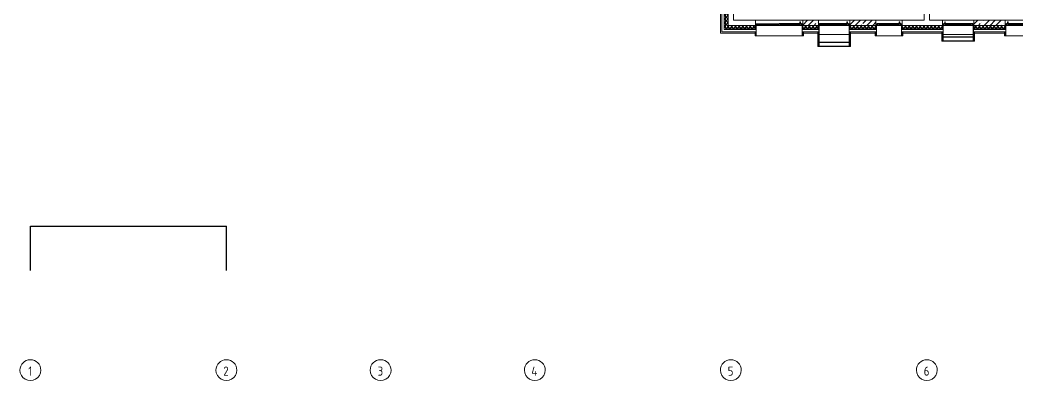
# Model space of a CAD drawing. Header units: millimetres. Extents: x -584918 to 2941280, y 3000189 to 4229862.
# Drawn here: x 164134 to 202286, y 3993438 to 4007252 of the extents above; entities that cross this region are included whole.
import ezdxf

# ---------------------------------------------------------------- set-up
doc = ezdxf.new("R2010")
doc.units = ezdxf.units.MM
doc.layers.get('Defpoints').update_dxf_attribs({"lineweight": 0})
for name, color, linetype, lineweight in [('_ Окна', 7, 'Continuous', 0), ('Обобщенные модели', 7, 'Continuous', 0), ('Ограждение', 7, 'Continuous', 0), ('Окна', 7, 'Continuous', 0), ('Оси', 7, 'Continuous', 0), ('Стены внутренние', 7, 'Continuous', 0), ('Стены наружные', 7, 'Continuous', 0), ('Стены несущие', 7, 'Continuous', 0), ('Стены отделка', 7, 'Continuous', 0), ('Стены перегородки', 7, 'Continuous', 0), ('Стены штриховка', 7, 'Continuous', 0)]:
    doc.layers.add(name, color=color, linetype=linetype, lineweight=lineweight)
doc.styles.add('GOST Common_1', font='', dxfattribs={"height": 700})
doc.styles.get("Standard").update_dxf_attribs({"font": 'arial.ttf'})
doc.styles.get('GOST Common_1').set_extended_font_data('GOST Common')
doc.dimstyles.new('ISO-25', dxfattribs={"dimtxt": 2.5, "dimasz": 2.5, "dimexe": 1.25, "dimexo": 0.625, "dimtad": 1, "dimtxsty": 'Standard', "dimcen": 2.5, "dimadec": 0, "dimazin": 0, "dimtfac": 1, "dimtmove": 0, "dimatfit": 3, "dimfxl": 1, "dimarcsym": 0})
pattern_1 = [(45, (188753.27, 4005092.9), (-224.5064, 224.5064), []), (45, (188977.77, 4005092.9), (-224.5064, 224.5064), [396.875, -79.375, 3.353, -76.022])]
pattern_2 = [(45, (188753.27, 4005092.9), (-235.732, 235.732), []), (45, (188910.42, 4005092.9), (-235.732, 235.732), [])]
pattern_3 = [(45, (188753.27, 4005092.92), (-70.7107, 70.7107), []), (135, (188753.27, 4005092.92), (-70.7107, -70.7107), [])]

# ---------------------------------------------------------------- blocks, each defined once
blk = doc.blocks.new('Окно_ПВХ_1Створка_1Фрамуга-верх - ОП_2100_h_х1150_1ст1фр-7962693-АР Этаж 03')
at = {"layer": '_ Окна'}
for p, q in [((-600, -40), (-537, -40)), ((-600, -100), (-600, -40)), ((-519, -100), (-600, -100)), ((-575, -40), (-575, -100)), ((-555, -26), (-555, -40)), ((-470, -26), (-555, -26)), ((-537, -54), (-537, -86)), ((-537, -86), (-519, -86)), ((-519, -86), (-519, -100)), ((-470, -86), (-519, -86)), ((-488, -40), (-470, -40)), ((-488, -72), (-488, -40)), ((-488, -40), (488, -40)), ((-470, -72), (-488, -72)), ((-488, -72), (488, -72)), ((-470, -40), (-470, -26)), ((-470, -86), (-470, -72)), ((555, -26), (470, -26)), ((470, -40), (470, -26)), ((488, -40), (470, -40)), ((470, -72), (488, -72)), ((470, -86), (470, -72)), ((470, -86), (519, -86)), ((488, -72), (488, -40)), ((519, -86), (537, -86)), ((519, -100), (519, -86)), ((600, -100), (519, -100)), ((537, -40), (600, -40)), ((537, -86), (537, -54)), ((555, -40), (555, -26)), ((575, -40), (575, -100)), ((600, -40), (600, -100))]:
    blk.add_line(p, q, dxfattribs=at)
at = {"layer": 'Окна'}
for p, q in [((-494, 34), (-514, 34)), ((-514, 34), (-514, -26)), ((-494, -26), (-494, 34)), ((-519, -100), (519, -100)), ((470, -26), (-470, -26)), ((-470, -86), (470, -86))]:
    blk.add_line(p, q, dxfattribs=at)
blk = doc.blocks.new('Окно_ПВХ_2Створки_1Фрамуга-верх - ОП_2100_h_х1750_2ст1фр-7975844-АР Этаж 03')
at = {"layer": '_ Окна'}
for p, q in [((-900, -40), (-837, -40)), ((-900, -100), (-900, -40)), ((-819, -100), (-900, -100)), ((-875, -40), (-875, -100)), ((-855, -26), (-855, -40)), ((-770, -26), (-855, -26)), ((-837, -54), (-837, -86)), ((-837, -86), (-819, -86)), ((-819, -86), (-819, -100)), ((-770, -86), (-819, -86)), ((-788, -40), (-770, -40)), ((-788, -72), (-788, -40)), ((-788, -40), (-69, -40)), ((-770, -72), (-788, -72)), ((-788, -72), (-69, -72)), ((-770, -40), (-770, -26)), ((-770, -86), (-770, -72)), ((-2, -26), (-87, -26)), ((-87, -40), (-87, -26)), ((-69, -40), (-87, -40)), ((-87, -72), (-69, -72)), ((-87, -86), (-87, -72)), ((-87, -86), (-38, -86)), ((-69, -72), (-69, -40)), ((-38, -86), (-20, -86)), ((-38, -100), (-38, -86)), ((38, -100), (-38, -100)), ((-20, -40), (20, -40)), ((-20, -86), (-20, -54)), ((-2, -40), (-2, -26)), ((38, -40), (20, -40)), ((20, -54), (20, -86)), ((20, -54), (837, -54)), ((20, -54), (38, -54)), ((20, -86), (38, -86)), ((38, -54), (38, -40)), ((38, -86), (38, -100)), ((38, -86), (819, -86)), ((837, -40), (819, -40)), ((819, -54), (819, -40)), ((837, -54), (819, -54)), ((819, -86), (837, -86)), ((819, -100), (819, -86)), ((900, -100), (819, -100)), ((837, -40), (900, -40)), ((837, -86), (837, -54)), ((875, -40), (875, -100)), ((900, -40), (900, -100))]:
    blk.add_line(p, q, dxfattribs=at)
at = {"layer": 'Окна'}
for p, q in [((-794, 34), (-814, 34)), ((-814, 34), (-814, -26)), ((-794, -26), (-794, 34)), ((-819, -100), (-38, -100)), ((-87, -26), (-770, -26)), ((-770, -86), (-87, -86)), ((819, -40), (38, -40)), ((38, -100), (819, -100))]:
    blk.add_line(p, q, dxfattribs=at)
blk = doc.blocks.new('Окно_ПВХ_2Створки_1Фрамуга-верх - ОП_2100_h_х1750_2ст1фр-7979835-АР Этаж 03')
at = {"layer": '_ Окна'}
for p, q in [((-819, 100), (-900, 100)), ((-900, 100), (-900, 40)), ((-900, 40), (-837, 40)), ((-875, 40), (-875, 100)), ((-855, 26), (-855, 40)), ((-770, 26), (-855, 26)), ((-837, 54), (-837, 86)), ((-837, 86), (-819, 86)), ((-819, 86), (-819, 100)), ((-770, 86), (-819, 86)), ((-788, 72), (-788, 40)), ((-770, 72), (-788, 72)), ((-788, 72), (-69, 72)), ((-788, 40), (-770, 40)), ((-788, 40), (-69, 40)), ((-770, 86), (-770, 72)), ((-770, 40), (-770, 26)), ((-87, 86), (-87, 72)), ((-87, 86), (-38, 86)), ((-87, 72), (-69, 72)), ((-87, 40), (-87, 26)), ((-69, 40), (-87, 40)), ((-2, 26), (-87, 26)), ((-69, 72), (-69, 40)), ((38, 100), (-38, 100)), ((-38, 100), (-38, 86)), ((-38, 86), (-20, 86)), ((-20, 86), (-20, 54)), ((-20, 40), (20, 40)), ((-2, 40), (-2, 26)), ((20, 54), (20, 86)), ((20, 86), (38, 86)), ((20, 54), (837, 54)), ((20, 54), (38, 54)), ((38, 40), (20, 40)), ((38, 86), (38, 100)), ((38, 86), (819, 86)), ((38, 54), (38, 40)), ((819, 100), (819, 86)), ((900, 100), (819, 100)), ((819, 86), (837, 86)), ((819, 54), (819, 40)), ((837, 54), (819, 54)), ((837, 40), (819, 40)), ((837, 86), (837, 54)), ((837, 40), (900, 40)), ((875, 40), (875, 100)), ((900, 40), (900, 100))]:
    blk.add_line(p, q, dxfattribs=at)
at = {"layer": 'Окна'}
for p, q in [((-819, 100), (-38, 100)), ((-814, -34), (-814, 26)), ((-794, 26), (-794, -34)), ((-770, 86), (-87, 86)), ((-87, 26), (-770, 26)), ((38, 100), (819, 100)), ((819, 40), (38, 40)), ((-794, -34), (-814, -34))]:
    blk.add_line(p, q, dxfattribs=at)
blk = doc.blocks.new('Окно_ПВХ_1Створка_1Фрамуга-верх - ОП_2100_h_х950_1ст1фр-7962690-АР Этаж 03')
at = {"layer": '_ Окна'}
for p, q in [((-419, 100), (-500, 100)), ((-500, 100), (-500, 40)), ((-500, 40), (-437, 40)), ((-475, 40), (-475, 100)), ((-455, 26), (-455, 40)), ((-370, 26), (-455, 26)), ((-437, 54), (-437, 86)), ((-437, 86), (-419, 86)), ((-419, 86), (-419, 100)), ((-370, 86), (-419, 86)), ((-388, 72), (-388, 40)), ((-370, 72), (-388, 72)), ((-388, 72), (388, 72)), ((-388, 40), (-370, 40)), ((-388, 40), (388, 40)), ((-370, 86), (-370, 72)), ((-370, 40), (-370, 26)), ((370, 86), (370, 72)), ((370, 86), (419, 86)), ((370, 72), (388, 72)), ((370, 40), (370, 26)), ((388, 40), (370, 40)), ((455, 26), (370, 26)), ((388, 72), (388, 40)), ((419, 100), (419, 86)), ((500, 100), (419, 100)), ((419, 86), (437, 86)), ((437, 86), (437, 54)), ((437, 40), (500, 40)), ((455, 40), (455, 26)), ((475, 40), (475, 100)), ((500, 40), (500, 100))]:
    blk.add_line(p, q, dxfattribs=at)
at = {"layer": 'Окна'}
for p, q in [((-419, 100), (419, 100)), ((-414, -34), (-414, 26)), ((-394, 26), (-394, -34)), ((-370, 86), (370, 86)), ((370, 26), (-370, 26)), ((-394, -34), (-414, -34))]:
    blk.add_line(p, q, dxfattribs=at)
blk = doc.blocks.new('Окно_ПВХ_1Створка_1Фрамуга-верх - ОП_2100_h_х1150_1ст1фр-7962691-АР Этаж 03')
at = {"layer": '_ Окна'}
for p, q in [((-519, 100), (-600, 100)), ((-600, 100), (-600, 40)), ((-600, 40), (-537, 40)), ((-575, 40), (-575, 100)), ((-555, 26), (-555, 40)), ((-470, 26), (-555, 26)), ((-537, 54), (-537, 86)), ((-537, 86), (-519, 86)), ((-519, 86), (-519, 100)), ((-470, 86), (-519, 86)), ((-488, 72), (-488, 40)), ((-470, 72), (-488, 72)), ((-488, 72), (488, 72)), ((-488, 40), (-470, 40)), ((-488, 40), (488, 40)), ((-470, 86), (-470, 72)), ((-470, 40), (-470, 26)), ((470, 86), (470, 72)), ((470, 86), (519, 86)), ((470, 72), (488, 72)), ((470, 40), (470, 26)), ((488, 40), (470, 40)), ((555, 26), (470, 26)), ((488, 72), (488, 40)), ((519, 100), (519, 86)), ((600, 100), (519, 100)), ((519, 86), (537, 86)), ((537, 86), (537, 54)), ((537, 40), (600, 40)), ((555, 40), (555, 26)), ((575, 40), (575, 100)), ((600, 40), (600, 100))]:
    blk.add_line(p, q, dxfattribs=at)
at = {"layer": 'Окна'}
for p, q in [((-519, 100), (519, 100)), ((-514, -34), (-514, 26)), ((-494, 26), (-494, -34)), ((-470, 86), (470, 86)), ((470, 26), (-470, 26)), ((-494, -34), (-514, -34))]:
    blk.add_line(p, q, dxfattribs=at)
blk = doc.blocks.new('Откос с зашивкой _верх_низ_ - Откос-7920943-АР Этаж 03')
at = {"layer": 'Обобщенные модели'}
for p, q in [((-920, 55), (-955, 55)), ((-955, 55), (-955, 50)), ((-955, 50), (-925, 50)), ((-925, 50), (-925, -100)), ((-920, -95), (-920, 55)), ((-920, 55), (-880, 55)), ((-880, 300), (-880, -100)), ((-875, -100), (-875, 300)), ((875, 300), (875, -100)), ((880, -100), (880, 300)), ((880, 55), (920, 55)), ((955, 55), (920, 55)), ((920, 55), (920, -95)), ((925, -100), (925, 50)), ((925, 50), (955, 50)), ((955, 50), (955, 55)), ((-925, -100), (-875, -100)), ((-875, -95), (-920, -95)), ((-880, -100), (-875, -100)), ((-875, -100), (-875, -95)), ((-875, -100), (875, -100)), ((875, -100), (-875, -100)), ((920, -95), (875, -95)), ((875, -95), (875, -100)), ((875, -100), (880, -100)), ((875, -100), (925, -100))]:
    blk.add_line(p, q, dxfattribs=at)
blk = doc.blocks.new('Откос с зашивкой _верх_низ_ - Откос-7944821-АР Этаж 03')
at = {"layer": 'Обобщенные модели'}
for p, q in [((-620, 55), (-655, 55)), ((-655, 55), (-655, 50)), ((-655, 50), (-625, 50)), ((-625, 50), (-625, -300)), ((-620, -295), (-620, 55)), ((-620, 55), (-580, 55)), ((-580, 300), (-580, -300)), ((-575, -300), (-575, 300)), ((575, 300), (575, -300)), ((580, -300), (580, 300)), ((580, 55), (620, 55)), ((655, 55), (620, 55)), ((620, 55), (620, -295)), ((625, -300), (625, 50)), ((625, 50), (655, 50)), ((655, 50), (655, 55)), ((-625, -300), (-575, -300)), ((-575, -295), (-620, -295)), ((-580, -300), (-575, -300)), ((-575, -50), (575, -50)), ((-575, -300), (-575, -295)), ((575, -295), (-575, -295)), ((-575, -300), (575, -300)), ((575, -300), (-575, -300)), ((620, -295), (575, -295)), ((575, -295), (575, -300)), ((575, -300), (580, -300)), ((575, -300), (625, -300))]:
    blk.add_line(p, q, dxfattribs=at)
blk = doc.blocks.new('Откос с зашивкой _верх_низ_ - Откос-7944809-АР Этаж 03')
at = {"layer": 'Обобщенные модели'}
for p, q in [((-520, 55), (-555, 55)), ((-555, 55), (-555, 50)), ((-555, 50), (-525, 50)), ((-525, 50), (-525, -100)), ((-520, -95), (-520, 55)), ((-520, 55), (-480, 55)), ((-480, 300), (-480, -100)), ((-475, -100), (-475, 300)), ((475, 300), (475, -100)), ((480, -100), (480, 300)), ((480, 55), (520, 55)), ((555, 55), (520, 55)), ((520, 55), (520, -95)), ((525, -100), (525, 50)), ((525, 50), (555, 50)), ((555, 50), (555, 55)), ((-525, -100), (-475, -100)), ((-475, -95), (-520, -95)), ((-480, -100), (-475, -100)), ((-475, -100), (-475, -95)), ((-475, -100), (475, -100)), ((475, -100), (-475, -100)), ((520, -95), (475, -95)), ((475, -95), (475, -100)), ((475, -100), (480, -100)), ((475, -100), (525, -100))]:
    blk.add_line(p, q, dxfattribs=at)
blk = doc.blocks.new('Откос с зашивкой _верх_низ_ - Откос-7944816-АР Этаж 03')
at = {"layer": 'Обобщенные модели'}
for p, q in [((-620, 55), (-655, 55)), ((-655, 55), (-655, 50)), ((-655, 50), (-625, 50)), ((-625, 50), (-625, -500)), ((-620, -495), (-620, 55)), ((-620, 55), (-580, 55)), ((-580, 300), (-580, -500)), ((-575, -500), (-575, 300)), ((575, 300), (575, -500)), ((580, -500), (580, 300)), ((580, 55), (620, 55)), ((655, 55), (620, 55)), ((620, 55), (620, -495)), ((625, -500), (625, 50)), ((625, 50), (655, 50)), ((655, 50), (655, 55)), ((-575, -50), (575, -50)), ((-625, -500), (-575, -500)), ((-575, -495), (-620, -495)), ((-580, -500), (-575, -500)), ((-575, -500), (-575, -495)), ((575, -495), (-575, -495)), ((-575, -500), (575, -500)), ((575, -500), (-575, -500)), ((620, -495), (575, -495)), ((575, -495), (575, -500)), ((575, -500), (580, -500)), ((575, -500), (625, -500))]:
    blk.add_line(p, q, dxfattribs=at)
blk = doc.blocks.new('Ограждение 23 - Ограждение 1-7951015-АР Этаж 03')
at = {"layer": 'Ограждение'}
for p, q in [((10706, 1509), (11856, 1509)), ((11856, 1499), (10706, 1499))]:
    blk.add_line(p, q, dxfattribs=at)
blk = doc.blocks.new('Ограждение 24 - Ограждение 1-7951267-АР Этаж 03')
at = {"layer": 'Ограждение'}
for p, q in [((5956, 1309), (7106, 1309)), ((7106, 1299), (5956, 1299))]:
    blk.add_line(p, q, dxfattribs=at)
blk = doc.blocks.new('Ось сетки - Круг_Ø8 мм-6577-АР Этаж 03')
at = {"layer": 'Оси'}
for start, end in [(360, 180), (180, 360)]:
    blk.add_arc((0, 0), 4, start, end, dxfattribs=at)
blk = doc.blocks.new('*D1167')
at = {"color": 0, "lineweight": -2, "transparency": 16777216}
for p, q in [((164534, 3997673), (164534, 3999361)), ((164537, 3999360), (172032, 3999360)), ((172034, 3997673), (172034, 3999361))]:
    blk.add_line(p, q, dxfattribs=at)
at = {"color": 0, "transparency": 16777216}
for points in [[(164537, 3999360), (164537, 3999359), (164534, 3999360)], [(172032, 3999360), (172032, 3999359), (172034, 3999360)]]:
    blk.add_solid(points, dxfattribs=at)
at = {"layer": 'Defpoints', "color": 0, "transparency": 16777216}
for p in [(172034, 3999360), (164534, 3997672), (172034, 3997672)]:
    blk.add_point(p, dxfattribs=at)
at = {"color": 0, "transparency": 16777216, "insert": (168284, 3999362), "char_height": 2.5, "attachment_point": 5}
blk.add_mtext('7500', dxfattribs=at)

msp = doc.modelspace()

# ---------------------------------------------------------------- hatches: boundary and pattern name
at = {"layer": 'Стены внутренние'}
h = msp.add_hatch(dxfattribs=at)
h.set_pattern_fill('FP_2', color=256, style=0, pattern_type=2)
h.set_pattern_definition(pattern_1)
h.paths.add_polyline_path([(194684.165, 4007042.249), (194684.165, 4007242.249), (194084.165, 4007242.249), (194084.165, 4007042.249), (194664.165, 4007042.249)])
h.paths.add_polyline_path([(196884.165, 4007042.249), (196884.165, 4007242.249), (195884.165, 4007242.249), (195884.165, 4007042.249), (196361.161, 4007042.249)])
h = msp.add_hatch(dxfattribs=at)
h.set_pattern_fill('FP_2', color=256, style=0, pattern_type=2)
h.set_pattern_definition(pattern_1)
h.paths.add_polyline_path([(201814.165, 4007042.249), (201834.165, 4007042.249), (201834.165, 4007242.249), (200634.165, 4007242.249), (200634.165, 4007042.249), (201172.71, 4007042.249)])
at = {"layer": 'Стены наружные'}
h = msp.add_hatch(dxfattribs=at)
h.set_pattern_fill('FP_1', color=256, style=0, pattern_type=2)
h.set_pattern_definition(pattern_3)
h.paths.add_polyline_path([(191234.165, 4007042.249), (191234.165, 4012442.249), (191134.165, 4012442.249), (191134.165, 4007042.249)])
h = msp.add_hatch(dxfattribs=at)
h.set_pattern_fill('FP_6', color=256, style=0, pattern_type=2)
h.set_pattern_definition(pattern_2)
h.paths.add_polyline_path([(190934.165, 4006742.249), (190942.165, 4006742.249), (190942.165, 4012150.249), (190934.165, 4012150.249), (190934.165, 4006750.249)])
h = msp.add_hatch(dxfattribs=at)
h.set_pattern_fill('FP_1', color=256, style=0, pattern_type=2)
h.set_pattern_definition(pattern_3)
h.paths.add_polyline_path([(191084.165, 4006942.249), (191134.165, 4006942.249), (191134.165, 4012342.249), (191084.165, 4012342.249), (191084.165, 4006944.422)])
h = msp.add_hatch(dxfattribs=at)
h.set_pattern_fill('FP_6', color=256, style=0, pattern_type=2)
h.set_pattern_definition(pattern_2)
h.paths.add_polyline_path([(190992.165, 4006742.249), (192259.165, 4006742.249), (192259.165, 4006750.249), (190942.165, 4006750.249), (190942.165, 4006742.249)])
h = msp.add_hatch(dxfattribs=at)
h.set_pattern_fill('FP_1', color=256, style=0, pattern_type=2)
h.set_pattern_definition(pattern_3)
h.paths.add_polyline_path([(204342.165, 4006892.249), (204484.165, 4006892.249), (204484.165, 4006942.249), (203634.165, 4006942.249), (203634.165, 4006892.249), (204334.165, 4006892.249)])
h.paths.add_polyline_path([(201834.165, 4006892.249), (201834.165, 4006942.249), (200634.165, 4006942.249), (200634.165, 4006892.249), (201814.165, 4006892.249)])
h.paths.add_polyline_path([(199434.165, 4006892.249), (199434.165, 4006942.249), (197884.165, 4006942.249), (197884.165, 4006892.249), (199414.165, 4006892.249)])
h.paths.add_polyline_path([(196884.165, 4006892.249), (196884.165, 4006942.249), (195884.165, 4006942.249), (195884.165, 4006892.249), (196361.161, 4006892.249)])
h.paths.add_polyline_path([(194664.165, 4006892.249), (194684.165, 4006892.249), (194684.165, 4006942.249), (194084.165, 4006942.249), (194084.165, 4006892.249), (194659.165, 4006892.249)])
h.paths.add_polyline_path([(192284.165, 4006892.249), (192284.165, 4006942.249), (191084.165, 4006942.249), (191084.165, 4006892.249), (192264.165, 4006892.249)])
h = msp.add_hatch(dxfattribs=at)
h.set_pattern_fill('FP_1', color=256, style=0, pattern_type=2)
h.set_pattern_definition(pattern_3)
h.paths.add_polyline_path([(203659.165, 4006942.249), (204534.165, 4006942.249), (204534.165, 4007042.249), (203634.165, 4007042.249), (203634.165, 4006942.249), (203654.165, 4006942.249)])
h.paths.add_polyline_path([(198734.165, 4006942.249), (199434.165, 4006942.249), (199434.165, 4007042.249), (197884.165, 4007042.249), (197884.165, 4006942.249), (198285.781, 4006942.249)])
h.paths.add_polyline_path([(200659.165, 4006942.249), (201834.165, 4006942.249), (201834.165, 4007042.249), (200634.165, 4007042.249), (200634.165, 4006942.249), (200654.165, 4006942.249)])
h.paths.add_polyline_path([(195909.165, 4006942.249), (196884.165, 4006942.249), (196884.165, 4007042.249), (195884.165, 4007042.249), (195884.165, 4006942.249), (195904.165, 4006942.249)])
h.paths.add_polyline_path([(194684.165, 4006942.249), (194684.165, 4007042.249), (194084.165, 4007042.249), (194084.165, 4006942.249), (194664.165, 4006942.249)])
h.paths.add_polyline_path([(192284.165, 4006942.249), (192284.165, 4007042.249), (191134.165, 4007042.249), (191135.117, 4006942.249), (192264.165, 4006942.249)])
h = msp.add_hatch(dxfattribs=at)
h.set_pattern_fill('FP_6', color=256, style=0, pattern_type=2)
h.set_pattern_definition(pattern_2)
h.paths.add_polyline_path([(194659.165, 4006742.249), (194659.165, 4006750.249), (194109.165, 4006750.249), (194109.165, 4006742.249), (194436.542, 4006742.249)])
h = msp.add_hatch(dxfattribs=at)
h.set_pattern_fill('FP_6', color=256, style=0, pattern_type=2)
h.set_pattern_definition(pattern_2)
h.paths.add_polyline_path([(195909.165, 4006742.249), (196859.165, 4006742.249), (196859.165, 4006750.249), (195909.165, 4006750.249)])
h = msp.add_hatch(dxfattribs=at)
h.set_pattern_fill('FP_6', color=256, style=0, pattern_type=2)
h.set_pattern_definition(pattern_2)
h.paths.add_polyline_path([(198734.165, 4006742.249), (199409.165, 4006742.249), (199409.165, 4006750.249), (197909.165, 4006750.249), (197909.165, 4006742.249), (198285.781, 4006742.249)])
h = msp.add_hatch(dxfattribs=at)
h.set_pattern_fill('FP_6', color=256, style=0, pattern_type=2)
h.set_pattern_definition(pattern_2)
h.paths.add_polyline_path([(201809.165, 4006742.249), (201809.165, 4006750.249), (200659.165, 4006750.249), (200659.165, 4006742.249), (201172.71, 4006742.249)])

# ---------------------------------------------------------------- linework, layer by layer
at = {"layer": 'Стены внутренние'}
for p, q in [((192284.165, 4007102.249), (192284.165, 4007242.249)), ((197884.165, 4007242.249), (197884.165, 4007102.249)), ((199434.165, 4007102.249), (199434.165, 4007242.249))]:
    msp.add_line(p, q, dxfattribs=at)
at = {"layer": 'Стены наружные'}
for p, q in [((192259.165, 4006800.249), (192304.165, 4006800.249)), ((192304.165, 4006892.249), (192284.165, 4006892.249)), ((194084.165, 4006892.249), (194064.165, 4006892.249)), ((194064.165, 4006800.249), (194109.165, 4006800.249)), ((194704.165, 4006892.249), (194684.165, 4006892.249)), ((195884.165, 4006892.249), (195864.165, 4006892.249)), ((196859.165, 4006800.249), (196904.165, 4006800.249)), ((196904.165, 4006892.249), (196884.165, 4006892.249)), ((197884.165, 4006892.249), (197864.165, 4006892.249)), ((197864.165, 4006800.249), (197909.165, 4006800.249)), ((199454.165, 4006892.249), (199434.165, 4006892.249)), ((200634.165, 4006892.249), (200614.165, 4006892.249)), ((201809.165, 4006800.249), (201854.165, 4006800.249)), ((201854.165, 4006892.249), (201834.165, 4006892.249))]:
    msp.add_line(p, q, dxfattribs=at)
at = {"layer": 'Стены несущие'}
for p, q in [((194684.165, 4007242.249), (194084.165, 4007242.249)), ((194084.165, 4007242.249), (194084.165, 4007102.249)), ((194684.165, 4007102.249), (194684.165, 4007242.249)), ((196884.165, 4007242.249), (195884.165, 4007242.249)), ((195884.165, 4007242.249), (195884.165, 4007102.249)), ((196884.165, 4007102.249), (196884.165, 4007242.249)), ((201834.165, 4007242.249), (200634.165, 4007242.249)), ((200634.165, 4007242.249), (200634.165, 4007102.249)), ((201834.165, 4007102.249), (201834.165, 4007242.249)), ((194084.165, 4007042.249), (194684.165, 4007042.249)), ((195884.165, 4007042.249), (196884.165, 4007042.249)), ((200634.165, 4007042.249), (201834.165, 4007042.249))]:
    msp.add_line(p, q, dxfattribs=at)
at = {"layer": 'Стены отделка'}
for p, q in [((191434.165, 4013042.249), (191434.165, 4007242.249)), ((190934.165, 4012142.249), (190934.165, 4006742.249)), ((190992.165, 4006800.249), (190992.165, 4012200.249)), ((198734.165, 4007242.249), (198734.165, 4007642.249)), ((198934.165, 4007642.249), (198934.165, 4007242.249)), ((191434.165, 4007242.249), (198734.165, 4007242.249)), ((198934.165, 4007242.249), (204634.165, 4007242.249)), ((190934.165, 4006742.249), (192259.165, 4006742.249)), ((192259.165, 4006800.249), (190992.165, 4006800.249)), ((192259.165, 4006742.249), (192259.165, 4006800.249)), ((194659.165, 4006800.249), (194109.165, 4006800.249)), ((194109.165, 4006800.249), (194109.165, 4006742.249)), ((194109.165, 4006742.249), (194659.165, 4006742.249)), ((194659.165, 4006742.249), (194659.165, 4006800.249)), ((196859.165, 4006800.249), (195909.165, 4006800.249)), ((195909.165, 4006800.249), (195909.165, 4006742.249)), ((195909.165, 4006742.249), (196859.165, 4006742.249)), ((196859.165, 4006742.249), (196859.165, 4006800.249)), ((199409.165, 4006800.249), (197909.165, 4006800.249)), ((197909.165, 4006800.249), (197909.165, 4006742.249)), ((197909.165, 4006742.249), (199409.165, 4006742.249)), ((199409.165, 4006742.249), (199409.165, 4006800.249)), ((201809.165, 4006800.249), (200659.165, 4006800.249)), ((200659.165, 4006800.249), (200659.165, 4006742.249)), ((200659.165, 4006742.249), (201809.165, 4006742.249)), ((201809.165, 4006742.249), (201809.165, 4006800.249))]:
    msp.add_line(p, q, dxfattribs=at)
at = {"layer": 'Стены перегородки'}
for p, q in [((191234.165, 4007042.249), (191234.165, 4012442.249)), ((191084.165, 4012292.249), (191084.165, 4006892.249)), ((191084.165, 4006892.249), (192284.165, 4006892.249)), ((192284.165, 4007042.249), (191234.165, 4007042.249)), ((192284.165, 4006892.249), (192284.165, 4007042.249)), ((194084.165, 4007042.249), (194084.165, 4006892.249)), ((194084.165, 4006892.249), (194684.165, 4006892.249)), ((194684.165, 4006892.249), (194684.165, 4007042.249)), ((195884.165, 4007042.249), (195884.165, 4006892.249)), ((195884.165, 4006892.249), (196884.165, 4006892.249)), ((196884.165, 4006892.249), (196884.165, 4007042.249)), ((199434.165, 4007042.249), (197884.165, 4007042.249)), ((197884.165, 4007042.249), (197884.165, 4006892.249)), ((197884.165, 4006892.249), (199434.165, 4006892.249)), ((199434.165, 4006892.249), (199434.165, 4007042.249)), ((200634.165, 4007042.249), (200634.165, 4006892.249)), ((200634.165, 4006892.249), (201834.165, 4006892.249)), ((201834.165, 4006892.249), (201834.165, 4007042.249))]:
    msp.add_line(p, q, dxfattribs=at)
at = {"layer": 'Стены штриховка'}
for p, q in [((190942.165, 4012150.249), (190942.165, 4006750.249)), ((191134.165, 4012342.249), (191134.165, 4006942.249)), ((192259.165, 4006750.249), (190942.165, 4006750.249)), ((191134.165, 4006942.249), (192284.165, 4006942.249)), ((194084.165, 4006942.249), (194684.165, 4006942.249)), ((194659.165, 4006750.249), (194109.165, 4006750.249)), ((195884.165, 4006942.249), (196884.165, 4006942.249)), ((196859.165, 4006750.249), (195909.165, 4006750.249)), ((197884.165, 4006942.249), (199434.165, 4006942.249)), ((197909.165, 4006750.249), (199409.165, 4006750.249)), ((200634.165, 4006942.249), (201834.165, 4006942.249)), ((200659.165, 4006750.249), (201809.165, 4006750.249))]:
    msp.add_line(p, q, dxfattribs=at)

# ---------------------------------------------------------------- block references
at = {"layer": 'Обобщенные модели'}
for name, p in [('Откос с зашивкой _верх_низ_ - Откос-7920943-АР Этаж 03', (193184.165, 4006742.249)), ('Откос с зашивкой _верх_низ_ - Откос-7944816-АР Этаж 03', (195284.165, 4006742.249)), ('Откос с зашивкой _верх_низ_ - Откос-7944809-АР Этаж 03', (197384.165, 4006742.249)), ('Откос с зашивкой _верх_низ_ - Откос-7944821-АР Этаж 03', (200034.165, 4006742.249)), ('Откос с зашивкой _верх_низ_ - Откос-7920943-АР Этаж 03', (202734.165, 4006742.249))]:
    msp.add_blockref(name, p, dxfattribs=at)
at = {"layer": 'Ограждение'}
for name in ['Ограждение 24 - Ограждение 1-7951267-АР Этаж 03', 'Ограждение 23 - Ограждение 1-7951015-АР Этаж 03']:
    msp.add_blockref(name, (188753.266, 4005092.916), dxfattribs=at)
at = {"layer": 'Окна', "rotation": 180}
for name, p in [('Окно_ПВХ_2Створки_1Фрамуга-верх - ОП_2100_h_х1750_2ст1фр-7979835-АР Этаж 03', (193184.165, 4007142.249)), ('Окно_ПВХ_1Створка_1Фрамуга-верх - ОП_2100_h_х1150_1ст1фр-7962691-АР Этаж 03', (195284.165, 4007142.249)), ('Окно_ПВХ_1Створка_1Фрамуга-верх - ОП_2100_h_х950_1ст1фр-7962690-АР Этаж 03', (197384.165, 4007142.249))]:
    msp.add_blockref(name, p, dxfattribs=at)
at = {"layer": 'Окна'}
for name, p in [('Окно_ПВХ_1Створка_1Фрамуга-верх - ОП_2100_h_х1150_1ст1фр-7962693-АР Этаж 03', (200034.165, 4007142.249)), ('Окно_ПВХ_2Створки_1Фрамуга-верх - ОП_2100_h_х1750_2ст1фр-7975844-АР Этаж 03', (202734.165, 4007142.249))]:
    msp.add_blockref(name, p, dxfattribs=at)
at = {"layer": 'Оси', "xscale": 99.99999999999993, "yscale": 99.99999999999993, "zscale": 99.99999999999993, "rotation": 180}
for p in [(164534.165, 3993855.521), (172034.165, 3993855.521), (177934.165, 3993855.521), (183834.165, 3993855.521), (191334.165, 3993855.521), (198834.165, 3993855.521)]:
    msp.add_blockref('Ось сетки - Круг_Ø8 мм-6577-АР Этаж 03', p, dxfattribs=at)

# ---------------------------------------------------------------- texts
at = {"layer": 'Оси', "char_height": 350, "attachment_point": 1, "style": 'GOST Common_1'}
for s, insert, width in [('\\fGOST Common|b0|i0|c204|p34|;\\W.9;1', (164451.295, 3993992.8), 187.59487), ('\\fGOST Common|b0|i0|c204|p34|;\\W.9;2', (171915.745, 3993992.8), 274.17712), ('\\fGOST Common|b0|i0|c204|p34|;\\W.9;3', (177818.445, 3993992.8), 266.96194), ('\\fGOST Common|b0|i0|c204|p34|;\\W.9;4', (183700.895, 3993992.8), 310.25306), ('\\fGOST Common|b0|i0|c204|p34|;\\W.9;5', (191215.745, 3993992.8), 274.17712), ('\\fGOST Common|b0|i0|c204|p34|;\\W.9;6', (198715.745, 3993992.8), 274.17712)]:
    msp.add_mtext(s, dxfattribs=dict(at, insert=insert, width=width))

# ---------------------------------------------------------------- dimensions: what is measured, and where the dimension line sits
dim = msp.add_aligned_dim(p1=(164534.165, 3997672.27), p2=(172034.165, 3997672.27), distance=1687.524, dimstyle='ISO-25')
dim.commit()
dim.dimension.update_dxf_attribs({"geometry": '*D1167', "text_midpoint": (168284.165, 3999361.695)})

doc.saveas('drawing.dxf')
